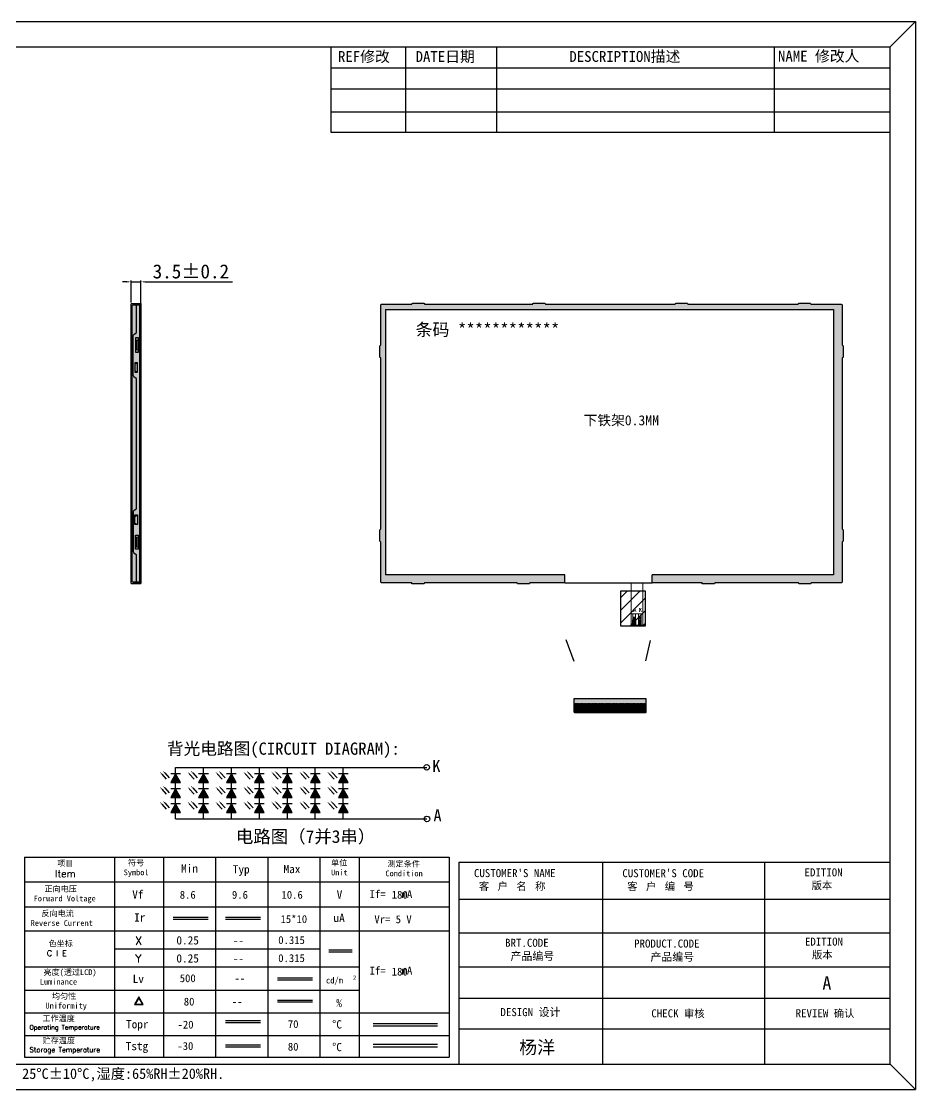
# Model space of a CAD drawing. Extents: x 23 to 280686, y -58 to 9807.
# Drawn here: x 142592 to 142910.1, y 3886.4 to 4266.4 of the extents above; entities that cross this region are included whole.
import ezdxf
from ezdxf.enums import TextEntityAlignment as Align

# ---------------------------------------------------------------- set-up
doc = ezdxf.new("R2010")
doc.units = 0
doc.header["$LTSCALE"] = 23.1
doc.header["$PDMODE"] = 35
doc.layers.get('0').update_dxf_attribs({"linetype": 'CONTINUOUS'})
doc.layers.get('Defpoints').update_dxf_attribs({"linetype": 'CONTINUOUS'})
for name, color, linetype in [('Bezel_U', 30, 'CONTINUOUS'), ('BL1_Housing', 7, 'CONTINUOUS'), ('DIM', 130, 'CONTINUOUS'), ('FPC', 30, 'CONTINUOUS'), ('TP', 42, 'CONTINUOUS'), ('标注', 3, 'CONTINUOUS'), ('白框', 7, 'CONTINUOUS')]:
    doc.layers.add(name, color=color, linetype=linetype)
doc.layers.add('core', color=7, linetype='CONTINUOUS', lineweight=20)
doc.styles.get("Standard").update_dxf_attribs({"font": ''})
doc.styles.add('TEXTSTYLE_1', font='txt_____.ttf', dxfattribs={"width": 0.8})
doc.styles.add('宋体', font='')
doc.styles.get('Standard').set_extended_font_data('SimSun')
doc.styles.get('宋体').set_extended_font_data('SimSun')
doc.dimstyles.new('ISO-25$0', dxfattribs={"dimtxt": 2.5, "dimasz": 1.5, "dimexe": 0.5, "dimexo": 0.5, "dimgap": 1, "dimtad": 2, "dimzin": 1, "dimdsep": 46, "dimtxsty": 'Standard', "dimcen": 2.5, "dimclrd": 3, "dimclre": 3, "dimclrt": 3, "dimadec": 0, "dimazin": 0, "dimtfac": 1, "dimtmove": 0, "dimatfit": 3, "dimfxl": 1, "dimtfillclr": 3, "dimtzin": 1, "dimarcsym": 0})
pattern_1 = [(45, (142177.4566, 3769.8975), (0.3367596, 1.2347852), [1.5875, -0.3175, 0, -0.3175])]

# ---------------------------------------------------------------- blocks, each defined once
blk = doc.blocks.new('*D83')
at = {"color": 3, "lineweight": -2, "transparency": 16777216}
for p, q in [((142629.51, 4173.71), (142628.01, 4173.71)), ((142631.01, 4166.34), (142631.01, 4174.21)), ((142631.01, 4173.71), (142634.51, 4173.71)), ((142634.51, 4165.97), (142634.51, 4174.21)), ((142636.01, 4173.71), (142667.09, 4173.71))]:
    blk.add_line(p, q, dxfattribs=at)
at = {"color": 3, "transparency": 16777216}
for points in [[(142629.51, 4173.96), (142629.51, 4173.46), (142631.01, 4173.71)], [(142636.01, 4173.96), (142636.01, 4173.46), (142634.51, 4173.71)]]:
    blk.add_solid(points, dxfattribs=at)
at = {"layer": 'Defpoints', "color": 0, "transparency": 16777216}
for p in [(142634.51, 4173.71), (142631.01, 4165.84), (142634.51, 4165.47)]:
    blk.add_point(p, dxfattribs=at)
at = {"color": 3, "transparency": 16777216, "insert": (142652.3, 4177.39), "char_height": 5, "attachment_point": 5, "style": '宋体'}
blk.add_mtext('3.5±0.2', dxfattribs=at)
blk = doc.blocks.new('ROUND_5')
at = {"const_width": 0.00005}
blk.add_lwpolyline([(-0.000024, 0, 1), (0.000024, 0, 1)], format="xyb", close=True, dxfattribs=at)
blk = doc.blocks.new('ROUND_21')
at = {"const_width": 0.00005}
blk.add_lwpolyline([(-0.000024, 0, 1), (0.000024, 0, 1)], format="xyb", close=True, dxfattribs=at)
blk = doc.blocks.new('ROUND_24')
at = {"const_width": 0.0025}
blk.add_lwpolyline([(-0.00125, 0, 1), (0.00125, 0, 1)], format="xyb", close=True, dxfattribs=at)

msp = doc.modelspace()

# ---------------------------------------------------------------- hatches: boundary and pattern name
h = msp.add_hatch()
h.set_pattern_fill('ANSI36', color=3, scale=0.2, style=0)
h.set_pattern_definition(pattern_1)
h.paths.add_polyline_path([(142634.509, 4165.912), (142631.009, 4165.912), (142631.009, 4066.462), (142634.509, 4066.462)])
h = msp.add_hatch()
h.set_pattern_fill('ANSI36', color=3, scale=0.2, style=0)
h.set_pattern_definition(pattern_1)
h.paths.add_polyline_path([(142785.353, 4066.584), (142772.909, 4066.584), (142772.821, 4066.322), (142772.609, 4066.234), (142768.709, 4066.234), (142768.497, 4066.322), (142768.409, 4066.584), (142735.364, 4066.584), (142735.276, 4066.322), (142735.064, 4066.234), (142731.164, 4066.234), (142730.952, 4066.322), (142730.864, 4066.584), (142720.159, 4066.584), (142719.947, 4066.672), (142719.859, 4066.884), (142719.859, 4081.234), (142719.597, 4081.322), (142719.509, 4081.534), (142719.509, 4085.434), (142719.597, 4085.646), (142719.859, 4085.734), (142719.859, 4146.634), (142719.597, 4146.722), (142719.509, 4146.934), (142719.509, 4150.834), (142719.597, 4151.046), (142719.859, 4151.134), (142719.859, 4165.484), (142719.947, 4165.696), (142720.159, 4165.784), (142730.959, 4165.784), (142731.047, 4166.046), (142731.259, 4166.134), (142735.159, 4166.134), (142735.371, 4166.046), (142735.459, 4165.784), (142773.909, 4165.784), (142773.997, 4166.046), (142774.209, 4166.134), (142778.109, 4166.134), (142778.321, 4166.046), (142778.409, 4165.784), (142824.609, 4165.784), (142824.697, 4166.046), (142824.909, 4166.134), (142828.809, 4166.134), (142829.021, 4166.046), (142829.109, 4165.784), (142868.359, 4165.784), (142868.447, 4166.046), (142868.659, 4166.134), (142872.559, 4166.134), (142872.771, 4166.046), (142872.859, 4165.784), (142883.659, 4165.784), (142883.871, 4165.696), (142883.959, 4165.484), (142883.959, 4151.134), (142884.221, 4151.046), (142884.309, 4150.834), (142884.309, 4146.934), (142884.221, 4146.722), (142883.959, 4146.634), (142883.959, 4085.734), (142884.221, 4085.646), (142884.309, 4085.434), (142884.309, 4081.534), (142884.221, 4081.322), (142883.959, 4081.234), (142883.959, 4066.884), (142883.871, 4066.672), (142883.659, 4066.584), (142872.954, 4066.584), (142872.866, 4066.322), (142872.654, 4066.234), (142868.754, 4066.234), (142868.542, 4066.322), (142868.454, 4066.584), (142838.659, 4066.584), (142838.571, 4066.322), (142838.359, 4066.234), (142834.459, 4066.234), (142834.247, 4066.322), (142834.159, 4066.584), (142816.353, 4066.584), (142816.353, 4069.462), (142880.958, 4069.462), (142880.958, 4163.912), (142721.554, 4163.911), (142721.554, 4069.462), (142785.353, 4069.462)])
for color, points in [(31, [(142788.691, 4020.628), (142788.691, 4025.448), (142814.193, 4025.45), (142814.191, 4020.641), (142814.133, 4020.517), (142813.992, 4020.457), (142788.917, 4020.458), (142788.762, 4020.504)]), (2, [(142645.109, 3995.675), (142648.565, 3995.675), (142646.837, 3998.668)]), (2, [(142655.054, 3995.675), (142658.511, 3995.675), (142656.783, 3998.668)]), (2, [(142665, 3995.675), (142668.457, 3995.675), (142666.728, 3998.668)]), (2, [(142674.945, 3995.675), (142678.402, 3995.675), (142676.674, 3998.668)]), (2, [(142684.891, 3995.675), (142688.348, 3995.675), (142686.619, 3998.668)]), (2, [(142694.837, 3995.675), (142698.293, 3995.675), (142696.565, 3998.668)]), (2, [(142704.782, 3995.675), (142708.239, 3995.675), (142706.51, 3998.668)]), (2, [(142645.109, 3990.34), (142648.565, 3990.34), (142646.837, 3993.334)]), (2, [(142655.054, 3990.34), (142658.511, 3990.34), (142656.783, 3993.334)]), (2, [(142665, 3990.34), (142668.457, 3990.34), (142666.728, 3993.334)]), (2, [(142674.945, 3990.34), (142678.402, 3990.34), (142676.674, 3993.334)]), (2, [(142684.891, 3990.34), (142688.348, 3990.34), (142686.619, 3993.334)]), (2, [(142694.837, 3990.34), (142698.293, 3990.34), (142696.565, 3993.334)]), (2, [(142704.782, 3990.34), (142708.239, 3990.34), (142706.51, 3993.334)]), (2, [(142645.109, 3985.006), (142648.565, 3985.006), (142646.837, 3987.999)]), (2, [(142655.054, 3985.006), (142658.511, 3985.006), (142656.783, 3987.999)]), (2, [(142665, 3985.006), (142668.457, 3985.006), (142666.728, 3987.999)]), (2, [(142674.945, 3985.006), (142678.402, 3985.006), (142676.674, 3987.999)]), (2, [(142684.891, 3985.006), (142688.348, 3985.006), (142686.619, 3987.999)]), (2, [(142694.837, 3985.006), (142698.293, 3985.006), (142696.565, 3987.999)]), (2, [(142704.782, 3985.006), (142708.239, 3985.006), (142706.51, 3987.999)])]:
    msp.add_hatch(color=color).paths.add_polyline_path(points)
at = {"layer": 'core'}
h = msp.add_hatch(color=1, dxfattribs=at)
h.paths.add_polyline_path([(142810.276, 4052.804, -1), (142809.776, 4052.804, -1)], flags=16)
edge = h.paths.add_edge_path()
edge.add_line((142810.526, 4054.603), (142809.526, 4054.603))
edge.add_line((142809.526, 4054.603), (142809.526, 4053.294))
edge.add_arc((142810.026, 4052.804), 0.7, 135.58469, 224.41531)
edge.add_line((142809.526, 4052.314), (142809.526, 4051.603))
edge.add_line((142809.526, 4051.603), (142809.776, 4051.603))
edge.add_arc((142810.026, 4051.603), 0.25, 0, 180, ccw=False)
edge.add_line((142810.276, 4051.603), (142810.526, 4051.603))
edge.add_line((142810.526, 4051.603), (142810.526, 4052.314))
edge.add_arc((142810.026, 4052.804), 0.7, 315.58469, 404.41531)
edge.add_line((142810.526, 4053.294), (142810.526, 4054.603))
h = msp.add_hatch(color=5, dxfattribs=at)
h.paths.add_polyline_path([(142812.276, 4053.604, -1), (142811.776, 4053.604, -1)], flags=16)
edge = h.paths.add_edge_path()
edge.add_line((142812.526, 4054.603), (142811.526, 4054.603))
edge.add_line((142811.526, 4054.603), (142811.526, 4054.094))
edge.add_arc((142812.026, 4053.604), 0.7, 135.58469, 224.41531)
edge.add_line((142811.526, 4053.114), (142811.526, 4051.603))
edge.add_line((142811.526, 4051.603), (142811.776, 4051.603))
edge.add_arc((142812.026, 4051.603), 0.25, 0, 180, ccw=False)
edge.add_line((142812.276, 4051.603), (142812.526, 4051.603))
edge.add_line((142812.526, 4051.603), (142812.526, 4053.114))
edge.add_arc((142812.026, 4053.604), 0.7, 315.58469, 404.41531)
edge.add_line((142812.526, 4054.094), (142812.526, 4054.603))
at = {"layer": 'DIM', "linetype": 'Continuous'}
h = msp.add_hatch(dxfattribs=at)
h.set_pattern_fill('ANSI31', color=256, style=0)
h.set_pattern_definition([(45, (141490.225, 3334.6526), (-2.245064, 2.245064), [])])
h.paths.add_polyline_path([(142805.104, 4051.32), (142814.058, 4051.32), (142814.058, 4063.7), (142805.104, 4063.7)])

# ---------------------------------------------------------------- linework, layer by layer
at = {"color": 4}
for p, q in [((142349.1, 4266.357), (142910.141, 4266.357)), ((142901.093, 4257.31), (142910.141, 4266.357)), ((142910.141, 4266.357), (142910.141, 3886.374)), ((142358.147, 4257.31), (142901.093, 4257.31)), ((142702.049, 4257.114), (142702.049, 4227.001)), ((142728.795, 4227.001), (142728.795, 4257.31)), ((142761.076, 4257.31), (142761.076, 4227.001)), ((142859.824, 4257.31), (142859.824, 4227.001)), ((142901.093, 3895.421), (142901.093, 4257.31)), ((142702.049, 4249.802), (142901.093, 4249.802)), ((142702.049, 4242.356), (142901.093, 4242.356)), ((142702.049, 4234.236), (142901.093, 4234.236)), ((142702.049, 4227.001), (142901.093, 4227.001)), ((142593.116, 3969.032), (142744.191, 3969.032)), ((142593.116, 3969.032), (142593.116, 3897.97)), ((142625.093, 3969.032), (142625.093, 3897.97)), ((142642.522, 3969.032), (142642.522, 3897.97)), ((142661.09, 3969.032), (142661.09, 3897.97)), ((142679.659, 3969.032), (142679.659, 3897.97)), ((142698.227, 3969.032), (142698.227, 3897.97)), ((142712.154, 3969.032), (142712.154, 3897.97)), ((142744.191, 3969.032), (142744.191, 3897.97)), ((142747.593, 3967.31), (142901.093, 3967.31)), ((142747.593, 3967.31), (142747.593, 3895.421)), ((142798.769, 3967.31), (142798.769, 3895.421)), ((142856.397, 3967.31), (142856.397, 3895.421)), ((142593.116, 3960.278), (142744.191, 3960.278)), ((142747.593, 3954.071), (142901.093, 3954.071)), ((142593.116, 3951.415), (142744.191, 3951.415)), ((142646.01, 3947.663), (142658.487, 3947.663)), ((142646.01, 3946.999), (142658.487, 3946.999)), ((142664.579, 3947.663), (142677.056, 3947.663)), ((142664.579, 3946.999), (142677.056, 3946.999)), ((142593.116, 3942.884), (142744.191, 3942.884)), ((142747.593, 3942.192), (142901.093, 3942.192)), ((142625.093, 3936.465), (142698.227, 3936.465)), ((142701.379, 3936.068), (142709.715, 3936.068)), ((142701.379, 3935.405), (142709.715, 3935.405)), ((142593.116, 3930.046), (142712.154, 3930.046)), ((142747.593, 3930.072), (142901.093, 3930.072)), ((142683.147, 3926.112), (142695.624, 3926.112)), ((142683.147, 3925.449), (142695.624, 3925.449)), ((142593.116, 3921.735), (142712.154, 3921.735)), ((142683.147, 3918.215), (142695.624, 3918.215)), ((142747.593, 3918.951), (142901.093, 3918.951)), ((142683.147, 3917.551), (142695.624, 3917.551)), ((142593.116, 3913.702), (142744.191, 3913.702)), ((142664.579, 3910.963), (142677.056, 3910.963)), ((142664.579, 3910.3), (142677.056, 3910.3)), ((142717.163, 3909.866), (142740.051, 3909.866)), ((142717.163, 3909.019), (142740.051, 3909.019)), ((142747.593, 3907.996), (142901.093, 3907.996)), ((142593.116, 3905.614), (142744.191, 3905.614)), ((142717.163, 3902.503), (142740.051, 3902.503)), ((142664.579, 3902.32), (142677.056, 3902.32)), ((142664.579, 3901.656), (142677.056, 3901.656)), ((142717.163, 3901.656), (142740.051, 3901.656)), ((142358.147, 3895.421), (142901.093, 3895.421)), ((142593.116, 3897.97), (142744.191, 3897.97)), ((142901.093, 3895.421), (142910.141, 3886.374)), ((142349.1, 3886.374), (142910.141, 3886.374))]:
    msp.add_line(p, q, dxfattribs=at)
at = {"color": 3}
for p, q in [((142634.509, 4165.912), (142631.009, 4165.912)), ((142631.009, 4066.462), (142631.009, 4165.912)), ((142634.509, 4165.967), (142634.509, 4165.912)), ((142634.509, 4165.912), (142634.509, 4066.462)), ((142631.009, 4066.462), (142634.509, 4066.462)), ((142785.353, 4066.584), (142785.353, 4069.462)), ((142785.353, 4066.584), (142816.353, 4066.584)), ((142816.353, 4066.584), (142816.353, 4069.462))]:
    msp.add_line(p, q, dxfattribs=at)
at = {"color": 0, "ltscale": 3}
for p, q in [((142632.609, 4165.767), (142632.909, 4165.767)), ((142632.609, 4066.717), (142632.609, 4067.017))]:
    msp.add_line(p, q, dxfattribs=at)
at = {"color": 2}
for p, q in [((142632.004, 4154.964), (142632.813, 4155.587)), ((142632.359, 4144.437), (142633.259, 4144.937)), ((142632.359, 4142.037), (142633.259, 4141.537)), ((142632.004, 4140.01), (142632.813, 4139.387)), ((142632.004, 4092.324), (142632.813, 4092.947)), ((142632.359, 4090.297), (142633.259, 4090.797)), ((142632.359, 4087.897), (142633.259, 4087.397)), ((142632.004, 4077.37), (142632.813, 4076.747)), ((142646.837, 3998.668), (142645.109, 3995.675)), ((142648.565, 3998.668), (142645.109, 3998.668)), ((142646.837, 4001.009), (142736.201, 4001.009)), ((142646.837, 3998.668), (142646.837, 4001.009)), ((142648.565, 3995.675), (142646.837, 3998.668)), ((142656.783, 3998.668), (142655.054, 3995.675)), ((142658.511, 3998.668), (142655.054, 3998.668)), ((142656.783, 3998.668), (142656.783, 4001.009)), ((142658.511, 3995.675), (142656.783, 3998.668)), ((142666.728, 3998.668), (142665, 3995.675)), ((142668.457, 3998.668), (142665, 3998.668)), ((142666.728, 3998.668), (142666.728, 4001.009)), ((142668.457, 3995.675), (142666.728, 3998.668)), ((142676.674, 3998.668), (142674.945, 3995.675)), ((142678.402, 3998.668), (142674.945, 3998.668)), ((142676.674, 3998.668), (142676.674, 4001.009)), ((142678.402, 3995.675), (142676.674, 3998.668)), ((142686.619, 3998.668), (142684.891, 3995.675)), ((142688.348, 3998.668), (142684.891, 3998.668)), ((142686.619, 3998.668), (142686.619, 4001.009)), ((142688.348, 3995.675), (142686.619, 3998.668)), ((142696.565, 3998.668), (142694.837, 3995.675)), ((142698.293, 3998.668), (142694.837, 3998.668)), ((142696.565, 3998.668), (142696.565, 4001.009)), ((142698.293, 3995.675), (142696.565, 3998.668)), ((142706.51, 3998.668), (142704.782, 3995.675)), ((142708.239, 3998.668), (142704.782, 3998.668)), ((142706.51, 3998.668), (142706.51, 4001.009)), ((142708.239, 3995.675), (142706.51, 3998.668)), ((142645.109, 3995.675), (142648.565, 3995.675)), ((142646.837, 3993.334), (142646.837, 3995.675)), ((142655.054, 3995.675), (142658.511, 3995.675)), ((142656.783, 3993.334), (142656.783, 3995.675)), ((142665, 3995.675), (142668.457, 3995.675)), ((142666.728, 3993.334), (142666.728, 3995.675)), ((142674.945, 3995.675), (142678.402, 3995.675)), ((142676.674, 3993.334), (142676.674, 3995.675)), ((142684.891, 3995.675), (142688.348, 3995.675)), ((142686.619, 3993.334), (142686.619, 3995.675)), ((142694.837, 3995.675), (142698.293, 3995.675)), ((142696.565, 3993.334), (142696.565, 3995.675)), ((142704.782, 3995.675), (142708.239, 3995.675)), ((142706.51, 3993.334), (142706.51, 3995.675)), ((142646.837, 3993.334), (142645.109, 3990.34)), ((142648.565, 3993.334), (142645.109, 3993.334)), ((142645.109, 3990.34), (142648.565, 3990.34)), ((142648.565, 3990.34), (142646.837, 3993.334)), ((142646.837, 3987.999), (142646.837, 3990.34)), ((142656.783, 3993.334), (142655.054, 3990.34)), ((142658.511, 3993.334), (142655.054, 3993.334)), ((142655.054, 3990.34), (142658.511, 3990.34)), ((142658.511, 3990.34), (142656.783, 3993.334)), ((142656.783, 3987.999), (142656.783, 3990.34)), ((142666.728, 3993.334), (142665, 3990.34)), ((142668.457, 3993.334), (142665, 3993.334)), ((142665, 3990.34), (142668.457, 3990.34)), ((142668.457, 3990.34), (142666.728, 3993.334)), ((142666.728, 3987.999), (142666.728, 3990.34)), ((142676.674, 3993.334), (142674.945, 3990.34)), ((142678.402, 3993.334), (142674.945, 3993.334)), ((142674.945, 3990.34), (142678.402, 3990.34)), ((142678.402, 3990.34), (142676.674, 3993.334)), ((142676.674, 3987.999), (142676.674, 3990.34)), ((142686.619, 3993.334), (142684.891, 3990.34)), ((142688.348, 3993.334), (142684.891, 3993.334)), ((142684.891, 3990.34), (142688.348, 3990.34)), ((142688.348, 3990.34), (142686.619, 3993.334)), ((142686.619, 3987.999), (142686.619, 3990.34)), ((142696.565, 3993.334), (142694.837, 3990.34)), ((142698.293, 3993.334), (142694.837, 3993.334)), ((142694.837, 3990.34), (142698.293, 3990.34)), ((142698.293, 3990.34), (142696.565, 3993.334)), ((142696.565, 3987.999), (142696.565, 3990.34)), ((142706.51, 3993.334), (142704.782, 3990.34)), ((142708.239, 3993.334), (142704.782, 3993.334)), ((142704.782, 3990.34), (142708.239, 3990.34)), ((142708.239, 3990.34), (142706.51, 3993.334)), ((142706.51, 3987.999), (142706.51, 3990.34)), ((142648.565, 3987.999), (142645.109, 3987.999)), ((142646.837, 3987.999), (142645.109, 3985.006)), ((142648.565, 3985.006), (142646.837, 3987.999)), ((142658.511, 3987.999), (142655.054, 3987.999)), ((142656.783, 3987.999), (142655.054, 3985.006)), ((142658.511, 3985.006), (142656.783, 3987.999)), ((142668.457, 3987.999), (142665, 3987.999)), ((142666.728, 3987.999), (142665, 3985.006)), ((142668.457, 3985.006), (142666.728, 3987.999)), ((142678.402, 3987.999), (142674.945, 3987.999)), ((142676.674, 3987.999), (142674.945, 3985.006)), ((142678.402, 3985.006), (142676.674, 3987.999)), ((142688.348, 3987.999), (142684.891, 3987.999)), ((142686.619, 3987.999), (142684.891, 3985.006)), ((142688.348, 3985.006), (142686.619, 3987.999)), ((142698.293, 3987.999), (142694.837, 3987.999)), ((142696.565, 3987.999), (142694.837, 3985.006)), ((142698.293, 3985.006), (142696.565, 3987.999)), ((142708.239, 3987.999), (142704.782, 3987.999)), ((142706.51, 3987.999), (142704.782, 3985.006)), ((142708.239, 3985.006), (142706.51, 3987.999)), ((142645.109, 3985.006), (142648.565, 3985.006)), ((142646.837, 3982.665), (142646.837, 3985.006)), ((142646.837, 3982.665), (142736.291, 3982.665)), ((142655.054, 3985.006), (142658.511, 3985.006)), ((142656.783, 3982.665), (142656.783, 3985.006)), ((142665, 3985.006), (142668.457, 3985.006)), ((142666.728, 3982.665), (142666.728, 3985.006)), ((142674.945, 3985.006), (142678.402, 3985.006)), ((142676.674, 3982.665), (142676.674, 3985.006)), ((142684.891, 3985.006), (142688.348, 3985.006)), ((142686.619, 3982.665), (142686.619, 3985.006)), ((142694.837, 3985.006), (142698.293, 3985.006)), ((142696.565, 3982.665), (142696.565, 3985.006)), ((142704.782, 3985.006), (142708.239, 3985.006)), ((142706.51, 3982.665), (142706.51, 3985.006))]:
    msp.add_line(p, q, dxfattribs=at)
at = {"color": 0}
for p, q in [((142632.809, 4152.987), (142632.609, 4152.987)), ((142632.609, 4152.987), (142633.409, 4152.987))]:
    msp.add_line(p, q, dxfattribs=at)
at = {"color": 34}
for p, q in [((142788.692, 4038.683), (142785.853, 4046.341)), ((142814.193, 4038.932), (142815.853, 4046.091))]:
    msp.add_line(p, q, dxfattribs=at)
at = {"color": 3}
for points in [[(142785.353, 4066.584), (142772.909, 4066.584), (142772.821, 4066.322), (142772.609, 4066.234), (142768.709, 4066.234), (142768.497, 4066.322), (142768.409, 4066.584), (142735.364, 4066.584), (142735.276, 4066.322), (142735.064, 4066.234), (142731.164, 4066.234), (142730.952, 4066.322), (142730.864, 4066.584), (142720.159, 4066.584), (142719.947, 4066.672), (142719.859, 4066.884), (142719.859, 4081.234), (142719.597, 4081.322), (142719.509, 4081.534), (142719.509, 4085.434), (142719.597, 4085.646), (142719.859, 4085.734), (142719.859, 4146.634), (142719.597, 4146.722), (142719.509, 4146.934), (142719.509, 4150.834), (142719.597, 4151.046), (142719.859, 4151.134), (142719.859, 4165.484), (142719.947, 4165.696), (142720.159, 4165.784), (142730.959, 4165.784), (142731.047, 4166.046), (142731.259, 4166.134), (142735.159, 4166.134), (142735.371, 4166.046), (142735.459, 4165.784), (142773.909, 4165.784), (142773.997, 4166.046), (142774.209, 4166.134), (142778.109, 4166.134), (142778.321, 4166.046), (142778.409, 4165.784), (142824.609, 4165.784), (142824.697, 4166.046), (142824.909, 4166.134), (142828.809, 4166.134), (142829.021, 4166.046), (142829.109, 4165.784), (142868.359, 4165.784), (142868.447, 4166.046), (142868.659, 4166.134), (142872.559, 4166.134), (142872.771, 4166.046), (142872.859, 4165.784), (142883.659, 4165.784), (142883.871, 4165.696), (142883.959, 4165.484), (142883.959, 4151.134), (142884.221, 4151.046), (142884.309, 4150.834), (142884.309, 4146.934), (142884.221, 4146.722), (142883.959, 4146.634), (142883.959, 4085.734), (142884.221, 4085.646), (142884.309, 4085.434), (142884.309, 4081.534), (142884.221, 4081.322), (142883.959, 4081.234), (142883.959, 4066.884)], [(142883.959, 4066.884), (142883.871, 4066.672), (142883.659, 4066.584), (142872.954, 4066.584), (142872.866, 4066.322), (142872.654, 4066.234), (142868.754, 4066.234), (142868.542, 4066.322), (142868.454, 4066.584), (142838.659, 4066.584), (142838.571, 4066.322), (142838.359, 4066.234), (142834.459, 4066.234), (142834.247, 4066.322), (142834.159, 4066.584), (142816.353, 4066.584)]]:
    msp.add_lwpolyline(points, dxfattribs=at)
at = {"color": 31}
msp.add_lwpolyline([(142788.691, 4020.628), (142788.691, 4025.448), (142814.193, 4025.45), (142814.191, 4020.641), (142814.133, 4020.517), (142813.992, 4020.457), (142788.917, 4020.458), (142788.762, 4020.504), (142788.691, 4020.628)], dxfattribs=at)
at = {"color": 2}
for points in [[(142641.91, 3998.638), (142643.544, 3996.857)], [(142642.995, 3999.018), (142644.628, 3997.237)], [(142651.856, 3998.638), (142653.49, 3996.857)], [(142652.94, 3999.018), (142654.574, 3997.237)], [(142661.801, 3998.638), (142663.435, 3996.857)], [(142662.886, 3999.018), (142664.52, 3997.237)], [(142671.747, 3998.638), (142673.381, 3996.857)], [(142672.831, 3999.018), (142674.465, 3997.237)], [(142681.692, 3998.638), (142683.326, 3996.857)], [(142682.777, 3999.018), (142684.411, 3997.237)], [(142691.638, 3998.638), (142693.272, 3996.857)], [(142692.723, 3999.018), (142694.356, 3997.237)], [(142701.584, 3998.638), (142703.217, 3996.857)], [(142702.668, 3999.018), (142704.302, 3997.237)], [(142642.995, 3993.683), (142644.628, 3991.902)], [(142652.94, 3993.683), (142654.574, 3991.902)], [(142662.886, 3993.683), (142664.52, 3991.902)], [(142672.831, 3993.683), (142674.465, 3991.902)], [(142682.777, 3993.683), (142684.411, 3991.902)], [(142692.723, 3993.683), (142694.356, 3991.902)], [(142702.668, 3993.683), (142704.302, 3991.902)], [(142641.91, 3993.304), (142643.544, 3991.523)], [(142651.856, 3993.304), (142653.49, 3991.523)], [(142661.801, 3993.304), (142663.435, 3991.523)], [(142671.747, 3993.304), (142673.381, 3991.523)], [(142681.692, 3993.304), (142683.326, 3991.523)], [(142691.638, 3993.304), (142693.272, 3991.523)], [(142701.584, 3993.304), (142703.217, 3991.523)], [(142641.91, 3987.969), (142643.544, 3986.188)], [(142642.995, 3988.349), (142644.628, 3986.568)], [(142651.856, 3987.969), (142653.49, 3986.188)], [(142652.94, 3988.349), (142654.574, 3986.568)], [(142661.801, 3987.969), (142663.435, 3986.188)], [(142662.886, 3988.349), (142664.52, 3986.568)], [(142671.747, 3987.969), (142673.381, 3986.188)], [(142672.831, 3988.349), (142674.465, 3986.568)], [(142681.692, 3987.969), (142683.326, 3986.188)], [(142682.777, 3988.349), (142684.411, 3986.568)], [(142691.638, 3987.969), (142693.272, 3986.188)], [(142692.723, 3988.349), (142694.356, 3986.568)], [(142701.584, 3987.969), (142703.217, 3986.188)], [(142702.668, 3988.349), (142704.302, 3986.568)]]:
    msp.add_lwpolyline(points, dxfattribs=at)
at = {"color": 4}
for points in [[(142633.773, 3919.354), (142632.195, 3916.622), (142635.351, 3916.622)], [(142633.835, 3919.085), (142632.496, 3916.764), (142635.175, 3916.764)]]:
    msp.add_lwpolyline(points, close=True, dxfattribs=at)
at = {"color": 2}
for centre in [(142736.201, 4001.009), (142736.291, 3982.665)]:
    msp.add_circle(centre, 0.983, dxfattribs=at)
for centre, start, end in [((142632.309, 4154.567), 127.56859, 180), ((142632.509, 4155.983), 307.56859, 0), ((142632.309, 4140.406), 180, 232.43141), ((142632.509, 4138.99), 0, 52.43141), ((142632.509, 4093.343), 307.56859, 0), ((142632.309, 4091.927), 127.56859, 180), ((142632.309, 4077.766), 180, 232.43141), ((142632.509, 4076.35), 0, 52.43141)]:
    msp.add_arc(centre, 0.5, start, end, dxfattribs=at)
for points in [[(142641.778, 3998.517), (142641.183, 3999.431), (142642.042, 3998.759)], [(142642.863, 3998.896), (142642.268, 3999.81), (142643.127, 3999.139)], [(142651.724, 3998.517), (142651.129, 3999.431), (142651.988, 3998.759)], [(142652.808, 3998.896), (142652.213, 3999.81), (142653.072, 3999.139)], [(142661.669, 3998.517), (142661.074, 3999.431), (142661.933, 3998.759)], [(142662.754, 3998.896), (142662.159, 3999.81), (142663.018, 3999.139)], [(142671.615, 3998.517), (142671.02, 3999.431), (142671.879, 3998.759)], [(142672.699, 3998.896), (142672.104, 3999.81), (142672.963, 3999.139)], [(142681.56, 3998.517), (142680.966, 3999.431), (142681.824, 3998.759)], [(142682.645, 3998.896), (142682.05, 3999.81), (142682.909, 3999.139)], [(142691.506, 3998.517), (142690.911, 3999.431), (142691.77, 3998.759)], [(142692.59, 3998.896), (142691.996, 3999.81), (142692.855, 3999.139)], [(142701.451, 3998.517), (142700.857, 3999.431), (142701.716, 3998.759)], [(142702.536, 3998.896), (142701.941, 3999.81), (142702.8, 3999.139)], [(142641.778, 3993.183), (142641.183, 3994.096), (142642.042, 3993.425)], [(142642.863, 3993.562), (142642.268, 3994.475), (142643.127, 3993.804)], [(142651.724, 3993.183), (142651.129, 3994.096), (142651.988, 3993.425)], [(142652.808, 3993.562), (142652.213, 3994.475), (142653.072, 3993.804)], [(142661.669, 3993.183), (142661.074, 3994.096), (142661.933, 3993.425)], [(142662.754, 3993.562), (142662.159, 3994.475), (142663.018, 3993.804)], [(142671.615, 3993.183), (142671.02, 3994.096), (142671.879, 3993.425)], [(142672.699, 3993.562), (142672.104, 3994.475), (142672.963, 3993.804)], [(142681.56, 3993.183), (142680.966, 3994.096), (142681.824, 3993.425)], [(142682.645, 3993.562), (142682.05, 3994.475), (142682.909, 3993.804)], [(142691.506, 3993.183), (142690.911, 3994.096), (142691.77, 3993.425)], [(142692.59, 3993.562), (142691.996, 3994.475), (142692.855, 3993.804)], [(142701.451, 3993.183), (142700.857, 3994.096), (142701.716, 3993.425)], [(142702.536, 3993.562), (142701.941, 3994.475), (142702.8, 3993.804)], [(142641.778, 3987.848), (142641.183, 3988.762), (142642.042, 3988.09)], [(142642.863, 3988.227), (142642.268, 3989.141), (142643.127, 3988.47)], [(142651.724, 3987.848), (142651.129, 3988.762), (142651.988, 3988.09)], [(142652.808, 3988.227), (142652.213, 3989.141), (142653.072, 3988.47)], [(142661.669, 3987.848), (142661.074, 3988.762), (142661.933, 3988.09)], [(142662.754, 3988.227), (142662.159, 3989.141), (142663.018, 3988.47)], [(142671.615, 3987.848), (142671.02, 3988.762), (142671.879, 3988.09)], [(142672.699, 3988.227), (142672.104, 3989.141), (142672.963, 3988.47)], [(142681.56, 3987.848), (142680.966, 3988.762), (142681.824, 3988.09)], [(142682.645, 3988.227), (142682.05, 3989.141), (142682.909, 3988.47)], [(142691.506, 3987.848), (142690.911, 3988.762), (142691.77, 3988.09)], [(142692.59, 3988.227), (142691.996, 3989.141), (142692.855, 3988.47)], [(142701.451, 3987.848), (142700.857, 3988.762), (142701.716, 3988.09)], [(142702.536, 3988.227), (142701.941, 3989.141), (142702.8, 3988.47)]]:
    msp.add_solid(points, dxfattribs=at)
at = {"layer": 'Bezel_U', "linetype": 'Continuous'}
for p, q in [((142809.526, 4052.114), (142809.526, 4053.424)), ((142809.526, 4052.114), (142809.526, 4053.424)), ((142809.526, 4053.424), (142810.526, 4053.424)), ((142809.526, 4051.603), (142809.526, 4052.314)), ((142809.526, 4051.603), (142809.526, 4052.314)), ((142809.526, 4051.603), (142809.776, 4051.603)), ((142810.276, 4051.603), (142811.776, 4051.603)), ((142810.526, 4053.424), (142810.526, 4052.114)), ((142810.526, 4052.314), (142810.526, 4051.603)), ((142811.526, 4053.424), (142811.526, 4052.914)), ((142811.526, 4053.424), (142812.526, 4053.424)), ((142811.526, 4053.114), (142811.526, 4051.603)), ((142812.276, 4051.603), (142812.526, 4051.603)), ((142812.526, 4052.914), (142812.526, 4053.424)), ((142812.526, 4051.603), (142812.526, 4053.114))]:
    msp.add_line(p, q, dxfattribs=at)
for centre in [(142810.026, 4051.603), (142812.026, 4051.603)]:
    msp.add_arc(centre, 0.25, 0, 180, dxfattribs=at)
at = {"layer": 'BL1_Housing', "color": 7, "lineweight": 0}
for p, q in [((142631.359, 4144.367), (142631.359, 4165.467)), ((142631.359, 4165.467), (142634.059, 4165.467)), ((142632.609, 4165.467), (142632.609, 4165.767)), ((142633.409, 4165.467), (142632.909, 4165.767)), ((142634.059, 4165.467), (142634.059, 4067.017)), ((142631.359, 4067.017), (142631.359, 4087.967)), ((142634.059, 4067.017), (142631.359, 4067.017)), ((142632.909, 4066.717), (142632.609, 4066.717)), ((142632.909, 4066.717), (142633.409, 4067.017)), ((142634.059, 4067.017), (142633.979, 4067.017))]:
    msp.add_line(p, q, dxfattribs=at)
at = {"layer": 'BL1_Housing', "color": 0, "lineweight": 0}
for p, q in [((142632.609, 4152.987), (142632.609, 4149.487)), ((142632.609, 4149.487), (142633.409, 4149.487)), ((142632.909, 4149.487), (142632.909, 4152.987)), ((142633.409, 4149.487), (142633.409, 4152.987)), ((142631.359, 4144.367), (142631.359, 4128.427)), ((142631.359, 4128.427), (142631.359, 4107.907)), ((142631.359, 4107.907), (142631.359, 4087.967)), ((142632.609, 4082.847), (142633.409, 4082.847)), ((142632.909, 4079.347), (142632.909, 4082.847)), ((142633.409, 4079.347), (142633.409, 4082.847)), ((142632.609, 4079.347), (142633.409, 4079.347))]:
    msp.add_line(p, q, dxfattribs=at)
at = {"layer": 'DIM', "linetype": 'Continuous'}
msp.add_lwpolyline([(142805.104, 4063.7), (142805.104, 4051.32), (142814.058, 4051.32), (142814.058, 4063.7)], close=True, dxfattribs=at)
at = {"layer": 'TP', "color": 34, "ltscale": 10, "const_width": 0.005}
for points in [[(142785.853, 4046.341), (142785.853, 4066.584)], [(142815.853, 4066.584), (142815.853, 4046.091)], [(142788.691, 4020.628), (142788.691, 4038.684)], [(142814.192, 4038.933), (142814.194, 4020.628)]]:
    msp.add_lwpolyline(points, dxfattribs=at)
at = {"layer": 'TP', "ltscale": 10}
for points, const_width in [([(142788.694, 4020.623), (142788.691, 4020.658)], 0.005), ([(142788.703, 4020.59), (142788.694, 4020.623)], 0.005), ([(142788.718, 4020.558), (142788.703, 4020.59)], 0.005), ([(142788.738, 4020.53), (142788.718, 4020.558)], 0.005), ([(142788.717, 4020.658), (142788.717, 4020.641)], 0.0001), ([(142788.717, 4020.641), (142788.72, 4020.623)], 0.0001), ([(142788.72, 4020.623), (142788.723, 4020.606)], 0.0001), ([(142788.723, 4020.606), (142788.729, 4020.59)], 0.0001), ([(142788.729, 4020.59), (142788.735, 4020.574)], 0.0001), ([(142788.735, 4020.574), (142788.743, 4020.558)], 0.0001), ([(142788.762, 4020.505), (142788.738, 4020.53)], 0.005), ([(142788.743, 4020.558), (142788.753, 4020.543)], 0.0001), ([(142788.753, 4020.543), (142788.763, 4020.53)], 0.0001), ([(142788.791, 4020.485), (142788.762, 4020.505)], 0.005), ([(142788.763, 4020.53), (142788.775, 4020.517)], 0.0001), ([(142788.775, 4020.517), (142788.788, 4020.505)], 0.0001), ([(142788.788, 4020.505), (142788.802, 4020.494)], 0.0001), ([(142788.822, 4020.47), (142788.791, 4020.485)], 0.005), ([(142788.802, 4020.494), (142788.817, 4020.485)], 0.0001), ([(142788.817, 4020.485), (142788.832, 4020.477)], 0.0001), ([(142788.856, 4020.461), (142788.822, 4020.47)], 0.005), ([(142788.832, 4020.477), (142788.848, 4020.47)], 0.0001), ([(142788.848, 4020.47), (142788.865, 4020.465)], 0.0001), ([(142788.891, 4020.458), (142788.856, 4020.461)], 0.005), ([(142788.865, 4020.465), (142788.882, 4020.461)], 0.0001), ([(142788.882, 4020.461), (142788.899, 4020.459)], 0.0001), ([(142813.992, 4020.458), (142788.891, 4020.458)], 0.005), ([(142788.899, 4020.459), (142788.917, 4020.458)], 0.0001), ([(142788.917, 4020.458), (142813.967, 4020.458)], 0.0001), ([(142813.967, 4020.458), (142813.984, 4020.459)], 0.0001), ([(142813.984, 4020.459), (142814.001, 4020.461)], 0.0001), ([(142814.027, 4020.461), (142813.992, 4020.458)], 0.005), ([(142814.001, 4020.461), (142814.018, 4020.465)], 0.0001), ([(142814.018, 4020.465), (142814.035, 4020.47)], 0.0001), ([(142814.061, 4020.47), (142814.027, 4020.461)], 0.005), ([(142814.035, 4020.47), (142814.051, 4020.477)], 0.0001), ([(142814.051, 4020.477), (142814.066, 4020.485)], 0.0001), ([(142814.092, 4020.485), (142814.061, 4020.47)], 0.005), ([(142814.066, 4020.485), (142814.081, 4020.494)], 0.0001), ([(142814.081, 4020.494), (142814.095, 4020.505)], 0.0001), ([(142814.121, 4020.505), (142814.092, 4020.485)], 0.005), ([(142814.095, 4020.505), (142814.108, 4020.516)], 0.0001), ([(142814.108, 4020.516), (142814.12, 4020.529)], 0.0001), ([(142814.146, 4020.53), (142814.121, 4020.505)], 0.005), ([(142814.12, 4020.529), (142814.13, 4020.543)], 0.0001), ([(142814.13, 4020.543), (142814.14, 4020.558)], 0.0001), ([(142814.14, 4020.558), (142814.148, 4020.573)], 0.0001), ([(142814.166, 4020.558), (142814.146, 4020.53)], 0.005), ([(142814.148, 4020.573), (142814.154, 4020.589)], 0.0001), ([(142814.154, 4020.589), (142814.16, 4020.606)], 0.0001), ([(142814.16, 4020.606), (142814.163, 4020.623)], 0.0001), ([(142814.163, 4020.623), (142814.166, 4020.64)], 0.0001), ([(142814.18, 4020.59), (142814.166, 4020.558)], 0.005), ([(142814.166, 4020.64), (142814.167, 4020.658)], 0.0001), ([(142814.189, 4020.623), (142814.18, 4020.59)], 0.005), ([(142814.192, 4020.658), (142814.189, 4020.623)], 0.005)]:
    msp.add_lwpolyline(points, dxfattribs=dict(at, const_width=const_width))
for points in [[(142789.342, 4023.758), (142789.342, 4020.458), (142789.042, 4020.458), (142789.042, 4023.758)], [(142789.842, 4023.758), (142789.842, 4020.458), (142789.542, 4020.458), (142789.542, 4023.758)], [(142790.342, 4023.758), (142790.342, 4020.458), (142790.042, 4020.458), (142790.042, 4023.758)], [(142790.842, 4023.758), (142790.842, 4020.458), (142790.542, 4020.458), (142790.542, 4023.758)], [(142791.342, 4023.758), (142791.342, 4020.458), (142791.042, 4020.458), (142791.042, 4023.758)], [(142791.842, 4023.758), (142791.842, 4020.458), (142791.542, 4020.458), (142791.542, 4023.758)], [(142792.342, 4023.758), (142792.342, 4020.458), (142792.042, 4020.458), (142792.042, 4023.758)], [(142792.842, 4023.758), (142792.842, 4020.458), (142792.542, 4020.458), (142792.542, 4023.758)], [(142793.342, 4023.758), (142793.342, 4020.458), (142793.042, 4020.458), (142793.042, 4023.758)], [(142793.842, 4023.758), (142793.842, 4020.458), (142793.542, 4020.458), (142793.542, 4023.758)], [(142794.342, 4023.758), (142794.342, 4020.458), (142794.042, 4020.458), (142794.042, 4023.758)], [(142794.842, 4023.758), (142794.842, 4020.458), (142794.542, 4020.458), (142794.542, 4023.758)], [(142795.342, 4023.758), (142795.342, 4020.458), (142795.042, 4020.458), (142795.042, 4023.758)], [(142795.842, 4023.758), (142795.842, 4020.458), (142795.542, 4020.458), (142795.542, 4023.758)], [(142796.342, 4023.758), (142796.342, 4020.458), (142796.042, 4020.458), (142796.042, 4023.758)], [(142796.842, 4023.758), (142796.842, 4020.458), (142796.542, 4020.458), (142796.542, 4023.758)], [(142797.342, 4023.758), (142797.342, 4020.458), (142797.042, 4020.458), (142797.042, 4023.758)], [(142797.842, 4023.758), (142797.842, 4020.458), (142797.542, 4020.458), (142797.542, 4023.758)], [(142798.342, 4023.758), (142798.342, 4020.458), (142798.042, 4020.458), (142798.042, 4023.758)], [(142798.842, 4023.758), (142798.842, 4020.458), (142798.542, 4020.458), (142798.542, 4023.758)], [(142799.342, 4023.758), (142799.342, 4020.458), (142799.042, 4020.458), (142799.042, 4023.758)], [(142799.842, 4023.758), (142799.842, 4020.458), (142799.542, 4020.458), (142799.542, 4023.758)], [(142800.342, 4023.758), (142800.342, 4020.458), (142800.042, 4020.458), (142800.042, 4023.758)], [(142800.842, 4023.758), (142800.842, 4020.458), (142800.542, 4020.458), (142800.542, 4023.758)], [(142801.342, 4023.758), (142801.342, 4020.458), (142801.042, 4020.458), (142801.042, 4023.758)], [(142801.842, 4023.758), (142801.842, 4020.458), (142801.542, 4020.458), (142801.542, 4023.758)], [(142802.342, 4023.758), (142802.342, 4020.458), (142802.042, 4020.458), (142802.042, 4023.758)], [(142802.842, 4023.758), (142802.842, 4020.458), (142802.542, 4020.458), (142802.542, 4023.758)], [(142803.342, 4023.758), (142803.342, 4020.458), (142803.042, 4020.458), (142803.042, 4023.758)], [(142803.842, 4023.758), (142803.842, 4020.458), (142803.542, 4020.458), (142803.542, 4023.758)], [(142804.342, 4023.758), (142804.342, 4020.458), (142804.042, 4020.458), (142804.042, 4023.758)], [(142804.842, 4023.758), (142804.842, 4020.458), (142804.542, 4020.458), (142804.542, 4023.758)], [(142805.342, 4023.758), (142805.342, 4020.458), (142805.042, 4020.458), (142805.042, 4023.758)], [(142805.842, 4023.758), (142805.842, 4020.458), (142805.542, 4020.458), (142805.542, 4023.758)], [(142806.342, 4023.758), (142806.342, 4020.458), (142806.042, 4020.458), (142806.042, 4023.758)], [(142806.842, 4023.758), (142806.842, 4020.458), (142806.542, 4020.458), (142806.542, 4023.758)], [(142807.342, 4023.758), (142807.342, 4020.458), (142807.042, 4020.458), (142807.042, 4023.758)], [(142807.842, 4023.758), (142807.842, 4020.458), (142807.542, 4020.458), (142807.542, 4023.758)], [(142808.342, 4023.758), (142808.342, 4020.458), (142808.042, 4020.458), (142808.042, 4023.758)], [(142808.842, 4023.758), (142808.842, 4020.458), (142808.542, 4020.458), (142808.542, 4023.758)], [(142809.342, 4023.758), (142809.342, 4020.458), (142809.042, 4020.458), (142809.042, 4023.758)], [(142809.842, 4023.758), (142809.842, 4020.458), (142809.542, 4020.458), (142809.542, 4023.758)], [(142810.342, 4023.758), (142810.342, 4020.458), (142810.042, 4020.458), (142810.042, 4023.758)], [(142810.842, 4023.758), (142810.842, 4020.458), (142810.542, 4020.458), (142810.542, 4023.758)], [(142811.342, 4023.758), (142811.342, 4020.458), (142811.042, 4020.458), (142811.042, 4023.758)], [(142811.842, 4023.758), (142811.842, 4020.458), (142811.542, 4020.458), (142811.542, 4023.758)], [(142812.342, 4023.758), (142812.342, 4020.458), (142812.042, 4020.458), (142812.042, 4023.758)], [(142812.842, 4023.758), (142812.842, 4020.458), (142812.542, 4020.458), (142812.542, 4023.758)], [(142813.342, 4023.758), (142813.342, 4020.458), (142813.042, 4020.458), (142813.042, 4023.758)], [(142813.842, 4023.758), (142813.842, 4020.458), (142813.542, 4020.458), (142813.542, 4023.758)]]:
    msp.add_lwpolyline(points, close=True, dxfattribs=at)
at = {"layer": '标注', "color": 31, "linetype": 'Continuous', "lineweight": 20}
for p, q in [((142808.926, 4051.603), (142808.926, 4066.584)), ((142813.126, 4051.603), (142813.126, 4066.584)), ((142808.926, 4055.606), (142813.126, 4055.606)), ((142809.526, 4051.603), (142809.526, 4055.606)), ((142810.526, 4051.603), (142810.526, 4055.606)), ((142811.526, 4051.603), (142811.526, 4055.606)), ((142812.526, 4051.603), (142812.526, 4055.606)), ((142808.926, 4051.603), (142809.876, 4051.603)), ((142808.926, 4051.603), (142809.876, 4051.603)), ((142810.176, 4051.603), (142811.876, 4051.603)), ((142810.176, 4051.603), (142811.876, 4051.603)), ((142812.176, 4051.603), (142813.126, 4051.603)), ((142812.176, 4051.603), (142813.126, 4051.603))]:
    msp.add_line(p, q, dxfattribs=at)
for centre in [(142810.026, 4051.603), (142812.026, 4051.603)]:
    msp.add_arc(centre, 0.15, 0, 180, dxfattribs=at)
at = {"layer": '白框', "color": 2, "linetype": 'Continuous'}
for p, q in [((142634.209, 4165.767), (142631.809, 4165.767)), ((142631.809, 4165.767), (142631.809, 4165.497)), ((142634.239, 4165.497), (142631.809, 4165.497)), ((142633.009, 4155.983), (142633.009, 4165.497)), ((142634.239, 4066.837), (142634.239, 4165.497)), ((142634.509, 4066.867), (142634.509, 4165.467)), ((142631.809, 4140.406), (142631.809, 4154.567)), ((142633.009, 4093.343), (142633.009, 4138.99)), ((142633.009, 4100.542), (142633.009, 4132.142)), ((142631.809, 4091.927), (142631.809, 4077.766)), ((142633.009, 4066.837), (142633.009, 4076.35)), ((142631.809, 4066.837), (142634.209, 4066.837)), ((142631.809, 4066.837), (142631.809, 4066.567)), ((142631.809, 4066.567), (142634.209, 4066.567))]:
    msp.add_line(p, q, dxfattribs=at)
at = {"layer": '白框', "color": 3, "linetype": 'Continuous'}
for p, q in [((142721.554, 4163.911), (142880.958, 4163.912)), ((142721.554, 4163.911), (142721.554, 4069.462)), ((142880.958, 4163.912), (142880.958, 4069.462)), ((142785.353, 4069.462), (142721.554, 4069.462)), ((142880.958, 4069.462), (142816.353, 4069.462))]:
    msp.add_line(p, q, dxfattribs=at)
at = {"layer": '白框', "color": 2}
for points in [[(142632.609, 4153.737), (142632.609, 4148.737), (142633.709, 4148.737), (142633.709, 4153.737)], [(142632.359, 4141.537), (142633.259, 4141.537), (142633.259, 4144.937), (142632.359, 4144.937)], [(142632.359, 4090.797), (142633.259, 4090.797), (142633.259, 4087.397), (142632.359, 4087.397)], [(142632.609, 4078.597), (142632.609, 4083.597), (142633.709, 4083.597), (142633.709, 4078.597)]]:
    msp.add_lwpolyline(points, close=True, dxfattribs=at)
at = {"layer": '白框', "color": 2, "linetype": 'Continuous'}
for centre, start, end in [((142634.209, 4165.467), 0, 90), ((142634.209, 4066.867), 270, 0)]:
    msp.add_arc(centre, 0.3, start, end, dxfattribs=at)

# ---------------------------------------------------------------- block references
at = {"layer": 'TP', "ltscale": 10}
for name, p in [('ROUND_21', (142788.39, 4024.644)), ('ROUND_24', (142788.691, 4020.658)), ('ROUND_24', (142788.694, 4020.623)), ('ROUND_24', (142788.703, 4020.59)), ('ROUND_24', (142788.718, 4020.558)), ('ROUND_24', (142788.738, 4020.53)), ('ROUND_24', (142788.762, 4020.505)), ('ROUND_24', (142788.791, 4020.485)), ('ROUND_24', (142788.822, 4020.47)), ('ROUND_24', (142788.856, 4020.461)), ('ROUND_24', (142788.891, 4020.458)), ('ROUND_24', (142813.992, 4020.458)), ('ROUND_24', (142814.027, 4020.461)), ('ROUND_24', (142814.061, 4020.47)), ('ROUND_24', (142814.092, 4020.485)), ('ROUND_24', (142814.121, 4020.505)), ('ROUND_24', (142814.146, 4020.53)), ('ROUND_24', (142814.166, 4020.558)), ('ROUND_24', (142814.18, 4020.59)), ('ROUND_24', (142814.189, 4020.623)), ('ROUND_24', (142814.192, 4020.658))]:
    msp.add_blockref(name, p, dxfattribs=at)
at = {"layer": 'TP', "ltscale": 10, "xscale": -1}
for p in [(142788.717, 4020.658), (142788.717, 4020.641), (142788.72, 4020.623), (142788.723, 4020.606), (142788.729, 4020.59), (142788.735, 4020.574), (142788.743, 4020.558), (142788.753, 4020.543), (142788.763, 4020.53), (142788.775, 4020.517), (142788.788, 4020.505), (142788.802, 4020.494), (142788.817, 4020.485), (142788.832, 4020.477), (142788.848, 4020.47), (142788.865, 4020.465), (142788.882, 4020.461), (142788.899, 4020.459), (142788.917, 4020.458), (142813.967, 4020.458), (142813.984, 4020.459), (142814.001, 4020.461), (142814.018, 4020.465), (142814.035, 4020.47), (142814.051, 4020.477), (142814.066, 4020.485), (142814.081, 4020.494), (142814.095, 4020.505), (142814.108, 4020.516), (142814.12, 4020.529), (142814.13, 4020.543), (142814.14, 4020.558), (142814.148, 4020.573), (142814.154, 4020.589), (142814.16, 4020.606), (142814.163, 4020.623), (142814.166, 4020.64), (142814.167, 4020.658)]:
    msp.add_blockref('ROUND_5', p, dxfattribs=at)

# ---------------------------------------------------------------- texts
at = {"color": 1, "linetype": 'ByBlock', "lineweight": 15, "style": '宋体'}
msp.add_text('条码 ************', height=4.42458, dxfattribs=at).set_placement((142757.806, 4156.736), align=Align.MIDDLE_CENTER)
at = {"color": 2, "style": '宋体'}
for s, p in [('K', (142738.183, 3999.36)), ('A', (142738.587, 3981.753))]:
    msp.add_text(s, height=4.283, dxfattribs=at).set_placement(p)
at = {"color": 4}
for s, p in [('8.6', (142651.183, 3955.651)), ('9.6', (142669.752, 3955.651)), ('10.6', (142688.32, 3955.651)), ('180', (142726.614, 3955.691)), ('0.315', (142688.115, 3939.541)), ('0.315', (142688.115, 3933.121)), ('180', (142726.614, 3928.328)), ('500', (142651.183, 3925.971)), ('--', (142669.752, 3925.971))]:
    msp.add_text(s, height=2.7853, dxfattribs=at).set_placement(p, align=Align.MIDDLE)
at = {"color": 4, "attachment_point": 1}
for s, insert, char_height, width in [('REF{\\fￋￎￌ￥|b0|i0|c134|p54;修改}', (142704.625, 4255.796), 3.86781, 22.3154), ('DATE{\\fￋￎￌ￥|b0|i0|c134|p54;日期}', (142732.244, 4255.78), 3.86781, 42.91006), ('DESCRIPTION{\\fￋￎￌ￥|b0|i0|c134|p54;描述}', (142786.941, 4255.805), 3.86781, 53.2725), ('NAME {\\fￋￎￌ￥|b0|i0|c134|p54;修改人}', (142861.175, 4255.936), 3.86781, 53.2725), ('{\\fￋￎￌ￥|b0|i0|c134|p54; 项目\\P\\Fromand.shx;\\H1.214x;Item}', (142603.993, 3967.93), 2.06141, 23.2486), ('{\\fￋￎￌ￥|b0|i0|c134|p54;  符号\\P}Symbol', (142628.401, 3968.106), 2.06141, 14.92839), ('{\\fￋￎￌ￥|b0|i0|c134|p54;单位\\P}Unit', (142702.181, 3968.089), 2.06141, 14.92839), ('{\\fￋￎￌ￥|b0|i0|c134|p54; 测定条件\\P}Condition', (142721.518, 3967.753), 2.06141, 14.92845), ('Min', (142648.822, 3966.507), 2.9449, 9.45584), ('Typ', (142667.207, 3966.204), 2.9449, 11.68923), ('Max', (142685.265, 3966.323), 2.9449, 10.48596), ("CUSTOMER'S NAME\\P{\\fￋￎￌ￥|b0|i0|c134|p54;\\H0.8333x;  \\H1.133x;客   户   名   称}", (142753.005, 3964.813), 2.84811, 57.22637), ("CUSTOMER'S CODE\\P{\\fￋￎￌ￥|b0|i0|c134|p54;\\H0.8333x;  \\H1.133x;客   户   编   号}", (142805.799, 3964.78), 2.84811, 57.22637), ('EDITION\\P{\\fￋￎￌ￥|b0|i0|c134|p54;\\H1.389x; \\H0.7199x; \\H0.9444x;版本}', (142870.608, 3965.087), 2.84811, 32.83069), ('{\\fￋￎￌ￥|b0|i0|c134|p54;     正向电压\\P}Forward Voltage', (142596.371, 3958.836), 2.06141, 33.33597), ('Vf', (142631.434, 3957.304), 2.9449, 7.76843), ('V', (142704.165, 3957.217), 2.945, 7.76843), ('If=   mA', (142715.901, 3957.3), 2.7853, 40.63545), ('{\\fￋￎￌ￥|b0|i0|c134|p54;     反向电流\\P}Reverse Current', (142595.315, 3950.095), 2.06141, 33.33597), ('Ir', (142632.131, 3949.096), 2.9449, 7.76843), ('15*10', (142684.188, 3948.434), 2.7853, 18.56866), ('uA', (142703.049, 3948.941), 2.9449, 7.76843), ('Vr= 5 V', (142717.581, 3948.347), 2.7853, 31.47623), ('{\\Fromant.shx|c0;X}', (142632.512, 3940.786), 2.94487, 7.76843), ('0.25', (142647.148, 3940.953), 2.9449, 7.76843), ('EDITION\\P{\\fￋￎￌ￥|b0|i0|c134|p54;\\H1.389x; \\H0.7199x; \\H0.9444x;版本}', (142870.745, 3940.44), 2.84811, 57.22637), ('     {\\fSimSun|b0|i0|c134|p2;色坐标\\P\\Fromant.shx|c1;\\H1.2x; \\Fromant.shx|c0;   \\H0.8333x;C I E}', (142594.297, 3939.354), 2.06141, 33.33597), ('--', (142667.195, 3940.953), 2.9449, 7.76843), ('BRT.CODE \\P {\\fSimSun|b0|i0|c134|p54;产品编号}', (142764.089, 3940.032), 2.84811, 57.22637), ('PRODUCT.CODE \\P   {\\fSimSun|b0|i0|c134|p54;产品编号}', (142809.988, 3939.758), 2.84811, 57.22637), ('{\\Fromant.shx|c0;Y}', (142632.512, 3934.496), 2.94487, 7.76843), ('0.25', (142647.148, 3934.534), 2.9449, 7.76843), ('--', (142667.195, 3934.534), 2.9449, 7.76843), ('{\\fSimSun|b0|i0|c134|p2;   亮度(透过LCD)\\P} {\\H1.2x; }Luminance', (142595.421, 3929.199), 2.06141, 33.33597), ('If=   mA', (142715.901, 3930.102), 2.7853, 40.63545), ('Lv', (142631.597, 3927.242), 2.9449, 7.76843), ('cd/m', (142700.361, 3926.361), 2.2087, 15.97241), ('2', (142709.953, 3926.966), 1.472, 2.46044), ('{\\C1;A}', (142876.971, 3926.633), 4.6638, 7.42131), ('{\\fￋￎￌ￥|b0|i0|c134|p54;   均匀性\\P}Uniformity', (142600.571, 3920.707), 2.06141, 33.33597), ('80', (142649.776, 3919.076), 2.7853, 18.56866), ('%', (142704.035, 3918.668), 2.945, 6.61036), ('--', (142666.866, 3919.076), 2.7853, 18.56866), ('DESIGN {\\fSimSun|b0|i0|c134|p54;设计}', (142762.434, 3915.359), 2.84811, 57.22637), ('CHECK {\\fSimSun|b0|i0|c134|p54;\\H0.9444x;审核}', (142816.102, 3914.934), 2.84811, 57.22637), ('REVIEW {\\fSimSun|b0|i0|c134|p54;\\H0.9444x;确认}', (142867.447, 3914.99), 2.84811, 57.22637), ('{\\fￋￎￌ￥|b0|i0|c134|p54;      工作温度\\P\\Fromand.shx;\\H0.7857x;Operating Temperature}', (142594.887, 3912.779), 2.06141, 33.33597), ('Topr', (142629.234, 3911.097), 2.9449, 7.76843), ('-20', (142647.57, 3910.891), 2.7853, 18.56866), ('70', (142686.794, 3911.075), 2.7853, 18.56866), ('%%dC', (142702.557, 3911.062), 2.9449, 6.61036), ('{\\fￋￎￌ￥|b0|i0|c134|p54;      贮存温度\\P\\Fromand.shx;\\H0.8571x;Storage Temperature}', (142594.933, 3904.865), 2.06141, 33.33597), ('Tstg', (142629.101, 3903.341), 2.9449, 7.76843), ('-30', (142647.488, 3903.271), 2.7853, 18.56866), ('80', (142686.794, 3903.04), 2.7853, 18.56861), ('%%dC', (142702.557, 3902.982), 2.9449, 6.61036)]:
    msp.add_mtext(s, dxfattribs=dict(at, insert=insert, char_height=char_height, width=width))
at = {"color": 5, "insert": (142792.052, 4126.249), "char_height": 3.57183, "width": 30.88813, "attachment_point": 1}
msp.add_mtext('{\\fSimSun|b0|i0|c134|p54;\\C1;下铁架0.3MM}', dxfattribs=at)
at = {"color": 2, "insert": (142643.791, 4009.836), "char_height": 4.34471, "width": 91.14583, "attachment_point": 1}
msp.add_mtext('{\\fSimSun|b0|i0|c134|p54;背光电路图(CIRCUIT DIAGRAM):}', dxfattribs=at)
at = {"color": 4, "insert": (142769.126, 3903.753), "char_height": 4.6638, "width": 13.45263, "attachment_point": 1, "style": '宋体'}
msp.add_mtext('杨洋', dxfattribs=at)
at = {"layer": 'core', "color": 1, "char_height": 1.5, "width": 0.78231, "attachment_point": 1, "style": '宋体'}
for s, insert in [('A', (142809.654, 4057.74)), ('K', (142811.654, 4057.74))]:
    msp.add_mtext(s, dxfattribs=dict(at, insert=insert))
at = {"layer": 'DIM', "color": 3, "insert": (142668.327, 3978.677), "char_height": 4.54408, "width": 59.87562, "attachment_point": 1}
msp.add_mtext('{\\fSimSun|b0|i0|c134|p2;电路图（}7{\\fSimSun|b0|i0|c134|p2;并}3{\\fSimSun|b0|i0|c134|p2;串）}', dxfattribs=at)
at = {"layer": 'DIM', "color": 4, "insert": (142362.122, 3893.904), "char_height": 3.709545, "width": 368.38937, "attachment_point": 1}
msp.add_mtext('{\\C6;* 注意保存\\Ftxt|c134;,\\fSimSun|b0|i0|c134|p2;保存条件不好时\\Ftxt|c134;,\\fSimSun|b0|i0|c134|p2;会降低反射膜\\Ftxt|c134;(\\fSimSun|b0|i0|c134|p2;扩散膜\\Ftxt|c134;)\\fSimSun|b0|i0|c134|p2;与导光板\\Ftxt|c134;(\\fSimSun|b0|i0|c134|p2;胶框）的粘附力;推荐保存条件为:温度: 25%%DC%%P10%%DC,湿度:65%RH%%P20%RH.}', dxfattribs=at)
at = {"layer": 'FPC', "color": 0, "linetype": 'ByBlock', "lineweight": 15, "extrusion": (0, 0, -1), "char_height": 1, "width": 0.76775, "attachment_point": 3, "text_direction": (-1, 0, 0), "style": 'TEXTSTYLE_1'}
for s, insert in [('{\\fSimSun|b0|i0|c134|p2;A}', (142809.623, 4057.443)), ('{\\fSimSun|b0|i0|c134|p2;K}', (142811.661, 4057.528))]:
    msp.add_mtext(s, dxfattribs=dict(at, insert=insert))

# ---------------------------------------------------------------- dimensions: what is measured, and where the dimension line sits
at = {"color": 3}
dim = msp.add_linear_dim(base=(142634.509, 4173.711), p1=(142631.009, 4165.837), p2=(142634.509, 4165.467), text='3.5±0.2', dimstyle='ISO-25$0', override={"dimtxt": 5, "dimtxsty": '宋体'}, dxfattribs=at)
dim.commit()
dim.dimension.update_dxf_attribs({"geometry": '*D83', "text_midpoint": (142652.3, 4177.392)})

doc.saveas('drawing.dxf')
